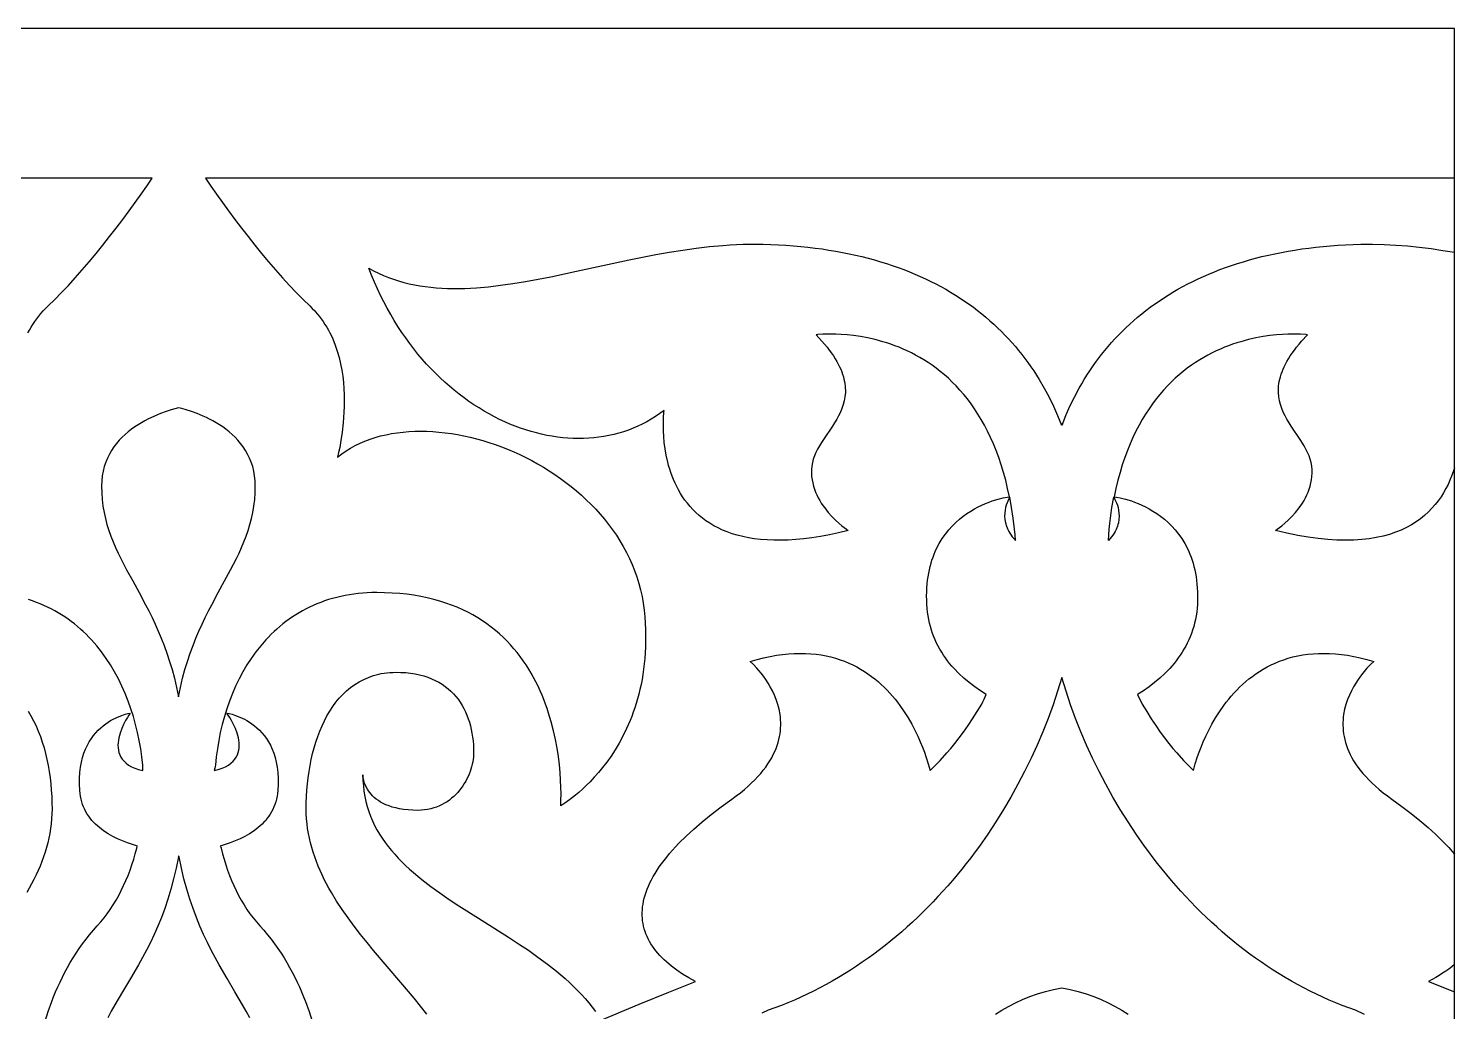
# Model space of a CAD drawing. Extents: x -54 to 62, y -44 to -4.
# Drawn here: x 32.79 to 61.98, y -24.33 to -4.2 of the extents above; entities that cross this region are included whole.
import ezdxf

# ---------------------------------------------------------------- set-up
doc = ezdxf.new("R2010")
doc.units = 0
doc.header["$MEASUREMENT"] = 0
doc.layers.get('0').update_dxf_attribs({"linetype": 'CONTINUOUS'})
doc.layers.add('LAYER_1', color=18, linetype='CONTINUOUS')

msp = doc.modelspace()

# ---------------------------------------------------------------- linework, layer by layer
msp.add_line((61.976, -44.19), (61.976, -4.203))
at = {"layer": 'LAYER_1'}
for points in [[(61.976, -4.203), (-54.476, -4.203)], [(32.782, -10.438), (32.814, -10.378), (32.848, -10.319), (32.884, -10.261), (32.922, -10.203), (32.962, -10.147), (33.004, -10.092), (33.048, -10.039), (33.095, -9.986), (33.144, -9.935), (33.195, -9.885), (33.331, -9.753), (33.47, -9.612), (33.61, -9.464), (33.751, -9.309), (33.893, -9.148), (34.035, -8.982), (34.176, -8.812), (34.316, -8.639), (34.455, -8.464), (34.59, -8.289), (34.723, -8.113), (34.853, -7.938), (34.978, -7.765), (35.098, -7.595), (35.213, -7.429), (35.322, -7.268), (0.269, -7.268)], [(44.526, -24.499), (45.289, -24.183), (45.897, -23.935), (46.442, -23.715), (46.307, -23.641), (46.179, -23.564), (46.06, -23.484), (45.95, -23.401), (45.848, -23.315), (45.8, -23.271), (45.755, -23.227), (45.711, -23.181), (45.671, -23.135), (45.632, -23.089), (45.596, -23.041), (45.562, -22.993), (45.531, -22.945), (45.502, -22.895), (45.476, -22.845), (45.452, -22.794), (45.431, -22.742), (45.412, -22.69), (45.396, -22.637), (45.382, -22.584), (45.371, -22.529), (45.363, -22.474), (45.358, -22.419), (45.355, -22.363), (45.355, -22.306), (45.357, -22.248), (45.363, -22.19), (45.371, -22.131), (45.382, -22.071), (45.396, -22.011), (45.413, -21.95), (45.433, -21.888), (45.456, -21.826), (45.482, -21.763), (45.511, -21.699), (45.543, -21.635), (45.578, -21.57), (45.616, -21.505), (45.658, -21.439), (45.702, -21.372), (45.75, -21.304), (45.801, -21.236), (45.855, -21.168), (45.912, -21.098), (45.973, -21.028), (46.037, -20.958), (46.105, -20.886), (46.25, -20.742), (46.408, -20.595), (46.581, -20.446), (46.768, -20.294), (46.969, -20.14), (47.185, -19.983), (47.277, -19.917), (47.363, -19.851), (47.445, -19.784), (47.521, -19.718), (47.592, -19.652), (47.659, -19.586), (47.721, -19.521), (47.779, -19.456), (47.832, -19.39), (47.881, -19.326), (47.926, -19.261), (47.967, -19.197), (48.004, -19.134), (48.037, -19.07), (48.067, -19.008), (48.093, -18.945), (48.116, -18.884), (48.135, -18.822), (48.151, -18.762), (48.164, -18.702), (48.175, -18.643), (48.182, -18.584), (48.187, -18.526), (48.189, -18.469), (48.189, -18.412), (48.186, -18.357), (48.181, -18.302), (48.175, -18.248), (48.155, -18.143), (48.129, -18.042), (48.097, -17.945), (48.06, -17.853), (48.019, -17.765), (47.975, -17.682), (47.929, -17.605), (47.881, -17.532), (47.834, -17.466), (47.788, -17.405), (47.743, -17.35), (47.702, -17.302), (47.631, -17.226), (47.564, -17.163), (47.703, -17.124), (47.838, -17.09), (47.97, -17.061), (48.099, -17.038), (48.225, -17.021), (48.347, -17.008), (48.466, -17), (48.582, -16.998), (48.695, -16.999), (48.805, -17.006), (48.912, -17.016), (49.016, -17.031), (49.117, -17.049), (49.215, -17.072), (49.31, -17.098), (49.403, -17.127), (49.492, -17.16), (49.579, -17.196), (49.663, -17.235), (49.745, -17.277), (49.824, -17.321), (49.9, -17.368), (49.973, -17.417), (50.045, -17.469), (50.113, -17.522), (50.179, -17.577), (50.243, -17.634), (50.305, -17.692), (50.364, -17.752), (50.42, -17.812), (50.475, -17.874), (50.527, -17.937), (50.577, -18), (50.625, -18.064), (50.715, -18.192), (50.796, -18.321), (50.869, -18.448), (50.935, -18.572), (50.994, -18.693), (51.045, -18.808), (51.09, -18.917), (51.129, -19.018), (51.161, -19.11), (51.209, -19.26), (51.244, -19.394), (51.34, -19.302), (51.45, -19.189), (51.589, -19.035), (51.668, -18.943), (51.752, -18.841), (51.839, -18.729), (51.93, -18.608), (52.022, -18.478), (52.115, -18.339), (52.208, -18.191), (52.301, -18.035), (52.327, -17.987), (52.351, -17.938), (52.395, -17.842), (52.275, -17.765), (52.159, -17.684), (52.046, -17.597), (51.938, -17.506), (51.834, -17.41), (51.737, -17.309), (51.69, -17.257), (51.645, -17.203), (51.602, -17.148), (51.56, -17.091), (51.52, -17.033), (51.482, -16.974), (51.446, -16.914), (51.412, -16.852), (51.379, -16.788), (51.349, -16.723), (51.321, -16.657), (51.296, -16.589), (51.272, -16.52), (51.251, -16.449), (51.233, -16.377), (51.217, -16.304), (51.203, -16.228), (51.192, -16.152), (51.184, -16.074), (51.178, -15.994), (51.175, -15.906), (51.174, -15.821), (51.176, -15.738), (51.18, -15.657), (51.186, -15.578), (51.194, -15.502), (51.204, -15.428), (51.217, -15.356), (51.231, -15.286), (51.247, -15.218), (51.265, -15.152), (51.284, -15.088), (51.305, -15.027), (51.328, -14.967), (51.352, -14.909), (51.378, -14.853), (51.433, -14.746), (51.493, -14.647), (51.558, -14.555), (51.626, -14.469), (51.697, -14.39), (51.77, -14.317), (51.846, -14.25), (51.923, -14.189), (52, -14.133), (52.078, -14.083), (52.156, -14.038), (52.232, -13.997), (52.307, -13.961), (52.38, -13.929), (52.451, -13.901), (52.518, -13.877), (52.64, -13.839), (52.742, -13.814), (52.82, -13.798), (52.869, -13.791), (52.832, -13.619), (52.792, -13.453), (52.748, -13.292), (52.701, -13.138), (52.651, -12.989), (52.598, -12.845), (52.542, -12.708), (52.483, -12.575), (52.422, -12.448), (52.359, -12.326), (52.293, -12.209), (52.225, -12.097), (52.155, -11.989), (52.083, -11.887), (52.009, -11.789), (51.934, -11.696), (51.857, -11.607), (51.779, -11.522), (51.699, -11.442), (51.619, -11.365), (51.537, -11.293), (51.454, -11.224), (51.371, -11.16), (51.287, -11.099), (51.203, -11.041), (51.118, -10.988), (51.033, -10.937), (50.948, -10.89), (50.863, -10.846), (50.778, -10.805), (50.693, -10.766), (50.609, -10.731), (50.525, -10.699), (50.442, -10.669), (50.36, -10.641), (50.279, -10.616), (50.12, -10.573), (49.966, -10.539), (49.819, -10.512), (49.679, -10.492), (49.547, -10.477), (49.425, -10.468), (49.313, -10.463), (49.213, -10.461), (49.125, -10.462), (49.051, -10.465), (48.948, -10.472), (48.912, -10.476), (49.031, -10.605), (49.085, -10.668), (49.136, -10.73), (49.182, -10.79), (49.225, -10.85), (49.265, -10.908), (49.301, -10.964), (49.334, -11.02), (49.364, -11.075), (49.391, -11.129), (49.415, -11.181), (49.436, -11.233), (49.454, -11.284), (49.47, -11.333), (49.483, -11.382), (49.493, -11.43), (49.501, -11.477), (49.507, -11.523), (49.51, -11.568), (49.511, -11.613), (49.511, -11.657), (49.503, -11.742), (49.489, -11.825), (49.468, -11.905), (49.441, -11.983), (49.41, -12.059), (49.374, -12.133), (49.334, -12.205), (49.292, -12.276), (49.248, -12.345), (49.066, -12.616), (49.023, -12.683), (48.981, -12.749), (48.943, -12.817), (48.909, -12.884), (48.88, -12.952), (48.855, -13.022), (48.837, -13.092), (48.825, -13.164), (48.819, -13.236), (48.818, -13.306), (48.821, -13.375), (48.83, -13.443), (48.842, -13.508), (48.858, -13.573), (48.878, -13.635), (48.901, -13.696), (48.927, -13.755), (48.955, -13.812), (48.986, -13.867), (49.018, -13.921), (49.052, -13.972), (49.088, -14.021), (49.161, -14.113), (49.235, -14.195), (49.308, -14.269), (49.377, -14.332), (49.439, -14.384), (49.532, -14.457), (49.568, -14.482), (49.373, -14.528), (49.185, -14.568), (49.003, -14.602), (48.828, -14.63), (48.659, -14.651), (48.497, -14.667), (48.341, -14.677), (48.191, -14.682), (48.047, -14.682), (47.908, -14.676), (47.775, -14.666), (47.648, -14.651), (47.527, -14.631), (47.41, -14.607), (47.299, -14.579), (47.193, -14.547), (47.093, -14.512), (46.996, -14.473), (46.905, -14.43), (46.818, -14.384), (46.736, -14.335), (46.659, -14.284), (46.585, -14.229), (46.516, -14.172), (46.45, -14.113), (46.389, -14.052), (46.332, -13.989), (46.278, -13.925), (46.227, -13.858), (46.181, -13.791), (46.137, -13.722), (46.097, -13.652), (46.06, -13.582), (46.026, -13.511), (45.994, -13.439), (45.966, -13.368), (45.94, -13.296), (45.916, -13.224), (45.895, -13.153), (45.877, -13.082), (45.845, -12.943), (45.822, -12.808), (45.805, -12.679), (45.794, -12.557), (45.788, -12.444), (45.786, -12.341), (45.786, -12.25), (45.789, -12.172), (45.797, -12.062), (45.801, -12.023), (45.715, -12.087), (45.628, -12.146), (45.539, -12.202), (45.448, -12.255), (45.356, -12.303), (45.262, -12.348), (45.167, -12.389), (45.07, -12.426), (44.973, -12.46), (44.874, -12.49), (44.774, -12.516), (44.672, -12.539), (44.57, -12.558), (44.467, -12.574), (44.363, -12.586), (44.259, -12.594), (44.153, -12.599), (44.047, -12.6), (43.941, -12.598), (43.834, -12.592), (43.727, -12.583), (43.619, -12.57), (43.511, -12.554), (43.403, -12.534), (43.295, -12.511), (43.187, -12.485), (43.078, -12.455), (42.97, -12.422), (42.862, -12.385), (42.755, -12.345), (42.647, -12.302), (42.54, -12.255), (42.434, -12.206), (42.328, -12.152), (42.222, -12.096), (42.118, -12.036), (42.014, -11.973), (41.911, -11.907), (41.809, -11.838), (41.708, -11.766), (41.607, -11.69), (41.508, -11.611), (41.411, -11.529), (41.314, -11.444), (41.219, -11.356), (41.125, -11.264), (41.033, -11.17), (40.942, -11.073), (40.853, -10.972), (40.765, -10.869), (40.68, -10.762), (40.596, -10.653), (40.514, -10.54), (40.434, -10.425), (40.356, -10.306), (40.28, -10.185), (40.207, -10.061), (40.136, -9.933), (40.067, -9.803), (40, -9.67), (39.936, -9.535), (39.875, -9.396), (39.816, -9.255), (39.76, -9.11), (39.858, -9.164), (39.957, -9.214), (40.058, -9.259), (40.16, -9.301), (40.264, -9.339), (40.368, -9.372), (40.475, -9.403), (40.582, -9.429), (40.691, -9.452), (40.801, -9.472), (40.912, -9.489), (41.025, -9.502), (41.138, -9.513), (41.253, -9.521), (41.369, -9.525), (41.486, -9.528), (41.604, -9.527), (41.723, -9.524), (41.843, -9.519), (41.964, -9.511), (42.209, -9.49), (42.457, -9.461), (42.709, -9.425), (42.964, -9.384), (43.222, -9.337), (43.482, -9.286), (44.01, -9.175), (44.546, -9.058), (45.088, -8.942), (45.36, -8.887), (45.634, -8.834), (45.908, -8.785), (46.183, -8.741), (46.458, -8.702), (46.732, -8.669), (47.007, -8.644), (47.144, -8.634), (47.281, -8.627), (47.418, -8.621), (47.554, -8.618), (47.691, -8.618), (47.827, -8.62), (47.985, -8.625), (48.141, -8.632), (48.295, -8.641), (48.447, -8.653), (48.597, -8.666), (48.745, -8.681), (48.89, -8.699), (49.033, -8.718), (49.175, -8.739), (49.314, -8.763), (49.451, -8.788), (49.586, -8.815), (49.719, -8.844), (49.849, -8.874), (49.978, -8.907), (50.105, -8.941), (50.229, -8.978), (50.352, -9.016), (50.472, -9.055), (50.591, -9.097), (50.707, -9.14), (50.822, -9.185), (50.934, -9.231), (51.045, -9.279), (51.153, -9.329), (51.26, -9.381), (51.364, -9.434), (51.467, -9.488), (51.567, -9.544), (51.666, -9.602), (51.763, -9.661), (51.858, -9.722), (51.951, -9.784), (52.042, -9.847), (52.131, -9.912), (52.218, -9.978), (52.304, -10.046), (52.387, -10.115), (52.469, -10.186), (52.549, -10.257), (52.627, -10.33), (52.703, -10.405), (52.777, -10.48), (52.85, -10.557), (52.921, -10.635), (52.99, -10.715), (53.057, -10.795), (53.122, -10.877), (53.186, -10.959), (53.248, -11.043), (53.308, -11.128), (53.366, -11.214), (53.423, -11.301), (53.477, -11.389), (53.582, -11.569), (53.68, -11.752), (53.771, -11.939), (53.855, -12.129), (53.933, -12.323), (53.94, -12.288), (53.947, -12.323), (54.024, -12.129), (54.108, -11.939), (54.199, -11.752), (54.296, -11.569), (54.348, -11.478), (54.401, -11.389), (54.455, -11.301), (54.512, -11.214), (54.57, -11.128), (54.63, -11.043), (54.692, -10.959), (54.756, -10.877), (54.821, -10.795), (54.889, -10.715), (54.958, -10.635), (55.028, -10.557), (55.101, -10.48), (55.176, -10.405), (55.252, -10.33), (55.33, -10.257), (55.41, -10.186), (55.492, -10.115), (55.576, -10.046), (55.662, -9.978), (55.749, -9.912), (55.838, -9.847), (55.93, -9.784), (56.023, -9.722), (56.118, -9.661), (56.215, -9.602), (56.314, -9.544), (56.415, -9.488), (56.518, -9.434), (56.623, -9.381), (56.73, -9.329), (56.838, -9.279), (56.949, -9.231), (57.062, -9.185), (57.177, -9.14), (57.293, -9.097), (57.412, -9.055), (57.533, -9.016), (57.656, -8.978), (57.781, -8.941), (57.907, -8.907), (58.036, -8.874), (58.167, -8.844), (58.3, -8.815), (58.435, -8.788), (58.573, -8.763), (58.712, -8.739), (58.853, -8.718), (58.997, -8.699), (59.142, -8.681), (59.29, -8.666), (59.44, -8.653), (59.592, -8.641), (59.746, -8.632), (59.902, -8.625), (60.061, -8.62), (60.298, -8.618), (60.537, -8.624), (60.776, -8.637), (61.016, -8.656), (61.256, -8.681), (61.496, -8.711), (61.736, -8.746), (61.976, -8.785), (61.976, -7.268), (36.415, -7.268), (36.525, -7.429), (36.641, -7.595), (36.762, -7.765), (36.887, -7.938), (37.017, -8.113), (37.15, -8.289), (37.287, -8.464), (37.425, -8.639), (37.566, -8.812), (37.708, -8.982), (37.85, -9.148), (37.992, -9.309), (38.134, -9.464), (38.275, -9.612), (38.414, -9.753), (38.551, -9.885), (38.602, -9.935), (38.651, -9.986), (38.698, -10.039), (38.742, -10.092), (38.784, -10.147), (38.824, -10.203), (38.862, -10.261), (38.897, -10.319), (38.931, -10.378), (38.963, -10.438), (38.992, -10.498), (39.02, -10.559), (39.07, -10.684), (39.113, -10.81), (39.15, -10.938), (39.18, -11.067), (39.205, -11.196), (39.224, -11.324), (39.238, -11.452), (39.248, -11.578), (39.254, -11.703), (39.256, -11.825), (39.255, -11.943), (39.25, -12.059), (39.244, -12.17), (39.235, -12.276), (39.213, -12.472), (39.188, -12.642), (39.163, -12.783), (39.141, -12.888), (39.119, -12.978), (39.204, -12.912), (39.293, -12.851), (39.385, -12.794), (39.48, -12.742), (39.579, -12.694), (39.68, -12.651), (39.784, -12.612), (39.891, -12.577), (40, -12.546), (40.112, -12.52), (40.225, -12.498), (40.341, -12.48), (40.459, -12.466), (40.578, -12.456), (40.699, -12.45), (40.821, -12.449), (40.945, -12.451), (41.069, -12.457), (41.195, -12.467), (41.321, -12.481), (41.449, -12.498), (41.576, -12.519), (41.704, -12.544), (41.833, -12.573), (41.961, -12.605), (42.089, -12.641), (42.217, -12.68), (42.345, -12.723), (42.472, -12.77), (42.598, -12.819), (42.724, -12.872), (42.848, -12.929), (42.971, -12.989), (43.094, -13.052), (43.214, -13.118), (43.333, -13.187), (43.451, -13.26), (43.566, -13.335), (43.679, -13.414), (43.791, -13.496), (43.899, -13.58), (44.006, -13.668), (44.109, -13.758), (44.21, -13.851), (44.308, -13.947), (44.403, -14.046), (44.495, -14.148), (44.583, -14.252), (44.667, -14.359), (44.748, -14.468), (44.825, -14.581), (44.898, -14.695), (44.967, -14.812), (45.032, -14.932), (45.092, -15.053), (45.147, -15.178), (45.198, -15.304), (45.244, -15.433), (45.285, -15.564), (45.32, -15.697), (45.351, -15.833), (45.375, -15.97), (45.394, -16.11), (45.407, -16.251), (45.416, -16.38), (45.422, -16.506), (45.424, -16.63), (45.424, -16.751), (45.421, -16.87), (45.415, -16.987), (45.407, -17.101), (45.396, -17.213), (45.383, -17.322), (45.368, -17.429), (45.35, -17.534), (45.33, -17.637), (45.308, -17.737), (45.284, -17.835), (45.258, -17.93), (45.231, -18.024), (45.202, -18.115), (45.171, -18.204), (45.139, -18.291), (45.106, -18.375), (45.035, -18.538), (44.959, -18.692), (44.881, -18.837), (44.799, -18.974), (44.715, -19.103), (44.63, -19.223), (44.544, -19.336), (44.458, -19.44), (44.373, -19.536), (44.29, -19.625), (44.209, -19.706), (44.131, -19.779), (44.057, -19.845), (43.987, -19.903), (43.865, -19.999), (43.771, -20.066), (43.688, -20.118), (43.691, -20.002), (43.692, -19.875), (43.69, -19.738), (43.684, -19.592), (43.673, -19.438), (43.658, -19.277), (43.638, -19.11), (43.612, -18.938), (43.579, -18.762), (43.54, -18.583), (43.493, -18.402), (43.439, -18.219), (43.408, -18.127), (43.376, -18.036), (43.341, -17.944), (43.304, -17.853), (43.265, -17.762), (43.223, -17.672), (43.179, -17.582), (43.132, -17.493), (43.083, -17.405), (43.031, -17.318), (42.976, -17.232), (42.919, -17.148), (42.859, -17.064), (42.795, -16.982), (42.729, -16.902), (42.66, -16.823), (42.588, -16.747), (42.512, -16.672), (42.433, -16.599), (42.351, -16.528), (42.266, -16.46), (42.177, -16.394), (42.085, -16.33), (41.989, -16.269), (41.89, -16.211), (41.786, -16.156), (41.68, -16.104), (41.569, -16.055), (41.454, -16.009), (41.336, -15.967), (41.213, -15.928), (41.087, -15.892), (40.956, -15.861), (40.821, -15.833), (40.682, -15.809), (40.539, -15.789), (40.391, -15.774), (40.239, -15.762), (40.082, -15.756), (39.921, -15.753), (39.824, -15.755), (39.728, -15.758), (39.634, -15.764), (39.542, -15.773), (39.451, -15.784), (39.361, -15.797), (39.273, -15.813), (39.187, -15.831), (39.102, -15.851), (39.018, -15.874), (38.936, -15.898), (38.855, -15.925), (38.776, -15.953), (38.698, -15.984), (38.622, -16.017), (38.547, -16.052), (38.474, -16.088), (38.402, -16.127), (38.332, -16.167), (38.262, -16.209), (38.195, -16.253), (38.129, -16.299), (38.064, -16.346), (38.001, -16.396), (37.939, -16.446), (37.879, -16.499), (37.82, -16.552), (37.762, -16.608), (37.706, -16.665), (37.651, -16.723), (37.546, -16.844), (37.447, -16.969), (37.353, -17.1), (37.265, -17.236), (37.182, -17.376), (37.105, -17.52), (37.034, -17.668), (36.968, -17.819), (36.907, -17.974), (36.852, -18.131), (36.803, -18.291), (36.759, -18.453), (36.72, -18.617), (36.687, -18.783), (36.659, -18.95), (36.637, -19.118), (36.62, -19.287), (36.616, -19.316), (36.608, -19.35), (36.591, -19.397), (36.678, -19.374), (36.756, -19.348), (36.824, -19.318), (36.884, -19.284), (36.936, -19.247), (36.98, -19.208), (37.017, -19.166), (37.047, -19.122), (37.07, -19.076), (37.087, -19.028), (37.099, -18.98), (37.106, -18.93), (37.108, -18.88), (37.106, -18.829), (37.1, -18.778), (37.091, -18.728), (37.079, -18.679), (37.064, -18.63), (37.029, -18.537), (36.99, -18.451), (36.95, -18.375), (36.913, -18.312), (36.882, -18.264), (36.853, -18.222), (36.903, -18.232), (36.959, -18.246), (37.032, -18.269), (37.118, -18.303), (37.165, -18.324), (37.213, -18.348), (37.263, -18.375), (37.314, -18.406), (37.366, -18.441), (37.418, -18.48), (37.469, -18.523), (37.52, -18.57), (37.569, -18.622), (37.617, -18.679), (37.662, -18.741), (37.705, -18.807), (37.745, -18.88), (37.781, -18.957), (37.814, -19.041), (37.842, -19.13), (37.866, -19.226), (37.884, -19.328), (37.896, -19.437), (37.903, -19.552), (37.902, -19.675), (37.895, -19.804), (37.889, -19.866), (37.881, -19.925), (37.869, -19.982), (37.854, -20.038), (37.837, -20.092), (37.817, -20.143), (37.795, -20.193), (37.77, -20.241), (37.743, -20.288), (37.713, -20.332), (37.682, -20.375), (37.648, -20.417), (37.613, -20.456), (37.576, -20.494), (37.537, -20.531), (37.496, -20.566), (37.454, -20.599), (37.411, -20.631), (37.32, -20.691), (37.225, -20.745), (37.127, -20.795), (37.026, -20.839), (36.923, -20.878), (36.819, -20.913), (36.715, -20.944), (36.727, -20.96), (36.734, -20.973), (36.736, -20.985), (36.765, -21.1), (36.797, -21.214), (36.831, -21.326), (36.868, -21.436), (36.908, -21.544), (36.95, -21.65), (36.995, -21.754), (37.043, -21.856), (37.094, -21.955), (37.148, -22.052), (37.205, -22.147), (37.264, -22.239), (37.327, -22.328), (37.392, -22.414), (37.46, -22.497), (37.531, -22.577), (37.61, -22.667), (37.686, -22.759), (37.76, -22.851), (37.83, -22.945), (37.897, -23.04), (37.962, -23.136), (38.024, -23.233), (38.083, -23.33), (38.139, -23.429), (38.193, -23.527), (38.244, -23.627), (38.292, -23.727), (38.339, -23.827), (38.382, -23.927), (38.424, -24.028), (38.463, -24.129), (38.535, -24.33), (38.598, -24.53)], [(33.135, -24.53), (33.198, -24.33), (33.27, -24.129), (33.309, -24.028), (33.35, -23.927), (33.394, -23.827), (33.44, -23.727), (33.488, -23.627), (33.539, -23.527), (33.593, -23.429), (33.649, -23.33), (33.708, -23.233), (33.77, -23.136), (33.834, -23.04), (33.902, -22.945), (33.972, -22.851), (34.045, -22.759), (34.122, -22.667), (34.201, -22.577), (34.272, -22.497), (34.34, -22.414), (34.406, -22.328), (34.469, -22.239), (34.529, -22.147), (34.586, -22.052), (34.641, -21.955), (34.693, -21.856), (34.742, -21.754), (34.788, -21.65), (34.832, -21.544), (34.873, -21.436), (34.911, -21.326), (34.947, -21.214), (34.98, -21.1), (35.01, -20.985), (35.011, -20.973), (35.016, -20.96), (35.024, -20.944), (34.921, -20.913), (34.818, -20.878), (34.716, -20.839), (34.615, -20.795), (34.517, -20.745), (34.422, -20.691), (34.331, -20.631), (34.245, -20.566), (34.205, -20.531), (34.165, -20.494), (34.128, -20.456), (34.092, -20.417), (34.059, -20.375), (34.027, -20.332), (33.997, -20.288), (33.97, -20.241), (33.945, -20.193), (33.922, -20.143), (33.902, -20.092), (33.885, -20.038), (33.87, -19.982), (33.858, -19.925), (33.849, -19.866), (33.844, -19.804), (33.838, -19.675), (33.839, -19.552), (33.846, -19.437), (33.859, -19.328), (33.878, -19.226), (33.901, -19.13), (33.93, -19.041), (33.962, -18.957), (33.999, -18.88), (34.039, -18.807), (34.081, -18.741), (34.126, -18.679), (34.173, -18.622), (34.222, -18.57), (34.272, -18.523), (34.323, -18.48), (34.374, -18.441), (34.425, -18.406), (34.475, -18.375), (34.524, -18.348), (34.572, -18.324), (34.618, -18.303), (34.702, -18.269), (34.774, -18.246), (34.83, -18.232), (34.878, -18.222), (34.85, -18.264), (34.819, -18.312), (34.782, -18.375), (34.742, -18.451), (34.704, -18.537), (34.669, -18.63), (34.655, -18.679), (34.642, -18.728), (34.633, -18.778), (34.627, -18.829), (34.625, -18.88), (34.627, -18.93), (34.633, -18.98), (34.645, -19.028), (34.662, -19.076), (34.685, -19.122), (34.714, -19.166), (34.75, -19.208), (34.793, -19.247), (34.844, -19.284), (34.903, -19.318), (34.971, -19.348), (35.047, -19.374), (35.133, -19.397), (35.133, -19.287), (35.115, -19.118), (35.09, -18.95), (35.061, -18.783), (35.026, -18.617), (34.986, -18.453), (34.941, -18.291), (34.89, -18.131), (34.835, -17.974), (34.773, -17.819), (34.706, -17.668), (34.634, -17.52), (34.556, -17.376), (34.473, -17.236), (34.384, -17.1), (34.29, -16.969), (34.19, -16.844), (34.084, -16.723), (34.029, -16.665), (33.973, -16.608), (33.915, -16.552), (33.856, -16.499), (33.795, -16.446), (33.733, -16.396), (33.67, -16.346), (33.605, -16.299), (33.538, -16.253), (33.471, -16.209), (33.401, -16.167), (33.33, -16.127), (33.258, -16.088), (33.185, -16.052), (33.109, -16.017), (33.033, -15.984), (32.955, -15.953), (32.875, -15.925), (32.794, -15.898)], [(40.947, -24.385), (40.818, -24.222), (40.686, -24.06), (40.413, -23.735), (40.135, -23.41), (39.858, -23.083), (39.722, -22.917), (39.589, -22.751), (39.459, -22.583), (39.334, -22.414), (39.214, -22.242), (39.1, -22.069), (38.993, -21.894), (38.942, -21.805), (38.894, -21.716), (38.847, -21.626), (38.803, -21.535), (38.761, -21.444), (38.722, -21.352), (38.685, -21.259), (38.651, -21.166), (38.619, -21.071), (38.591, -20.976), (38.565, -20.88), (38.543, -20.783), (38.523, -20.686), (38.507, -20.587), (38.495, -20.487), (38.486, -20.387), (38.48, -20.285), (38.478, -20.182), (38.48, -20.055), (38.484, -19.927), (38.492, -19.799), (38.503, -19.671), (38.517, -19.545), (38.535, -19.419), (38.556, -19.295), (38.58, -19.172), (38.608, -19.051), (38.64, -18.932), (38.674, -18.815), (38.713, -18.701), (38.755, -18.59), (38.801, -18.482), (38.85, -18.378), (38.903, -18.277), (38.96, -18.18), (39.021, -18.087), (39.086, -17.999), (39.155, -17.916), (39.228, -17.838), (39.305, -17.765), (39.386, -17.697), (39.471, -17.636), (39.56, -17.58), (39.654, -17.531), (39.752, -17.489), (39.802, -17.47), (39.854, -17.453), (39.907, -17.438), (39.961, -17.425), (40.015, -17.413), (40.072, -17.404), (40.129, -17.397), (40.187, -17.391), (40.247, -17.387), (40.307, -17.386), (40.414, -17.387), (40.516, -17.393), (40.614, -17.403), (40.708, -17.418), (40.798, -17.437), (40.884, -17.459), (40.967, -17.486), (41.045, -17.517), (41.12, -17.551), (41.19, -17.588), (41.258, -17.629), (41.321, -17.674), (41.381, -17.721), (41.437, -17.771), (41.49, -17.824), (41.539, -17.88), (41.585, -17.938), (41.628, -17.999), (41.667, -18.062), (41.703, -18.128), (41.736, -18.195), (41.766, -18.264), (41.793, -18.335), (41.816, -18.408), (41.837, -18.482), (41.855, -18.557), (41.87, -18.634), (41.882, -18.712), (41.891, -18.79), (41.898, -18.87), (41.902, -18.95), (41.903, -19.031), (41.902, -19.076), (41.898, -19.123), (41.893, -19.171), (41.885, -19.22), (41.875, -19.269), (41.862, -19.318), (41.848, -19.368), (41.831, -19.418), (41.811, -19.468), (41.79, -19.518), (41.766, -19.567), (41.741, -19.616), (41.713, -19.664), (41.682, -19.711), (41.65, -19.757), (41.615, -19.802), (41.578, -19.845), (41.539, -19.887), (41.497, -19.927), (41.454, -19.965), (41.408, -20.001), (41.36, -20.035), (41.31, -20.067), (41.257, -20.095), (41.203, -20.121), (41.146, -20.144), (41.087, -20.164), (41.025, -20.181), (40.962, -20.194), (40.896, -20.204), (40.829, -20.21), (40.759, -20.212), (40.657, -20.21), (40.561, -20.204), (40.472, -20.194), (40.388, -20.181), (40.311, -20.164), (40.238, -20.145), (40.172, -20.123), (40.11, -20.098), (40.053, -20.072), (40.001, -20.043), (39.954, -20.013), (39.911, -19.982), (39.871, -19.949), (39.836, -19.916), (39.805, -19.882), (39.777, -19.848), (39.752, -19.814), (39.731, -19.78), (39.696, -19.715), (39.671, -19.653), (39.654, -19.598), (39.644, -19.552), (39.639, -19.516), (39.637, -19.484), (39.639, -19.6), (39.647, -19.712), (39.66, -19.822), (39.677, -19.929), (39.7, -20.033), (39.727, -20.135), (39.758, -20.235), (39.794, -20.332), (39.834, -20.426), (39.878, -20.519), (39.926, -20.61), (39.978, -20.698), (40.033, -20.784), (40.092, -20.869), (40.155, -20.952), (40.22, -21.033), (40.289, -21.112), (40.361, -21.19), (40.435, -21.267), (40.512, -21.342), (40.592, -21.416), (40.674, -21.488), (40.759, -21.56), (40.845, -21.63), (41.025, -21.768), (41.211, -21.903), (41.403, -22.035), (41.6, -22.165), (42.005, -22.422), (42.415, -22.68), (42.62, -22.81), (42.824, -22.943), (43.024, -23.078), (43.221, -23.216), (43.413, -23.359), (43.598, -23.506), (43.689, -23.581), (43.777, -23.658), (43.863, -23.737), (43.947, -23.817), (44.029, -23.898), (44.109, -23.981), (44.185, -24.067), (44.259, -24.154), (44.331, -24.243), (44.399, -24.334)], [(60.138, -24.391), (59.951, -24.304), (59.815, -24.256), (59.68, -24.205), (59.546, -24.152), (59.413, -24.097), (59.281, -24.038), (59.151, -23.977), (59.021, -23.914), (58.892, -23.849), (58.765, -23.781), (58.639, -23.71), (58.514, -23.637), (58.39, -23.563), (58.267, -23.485), (58.146, -23.406), (58.025, -23.324), (57.906, -23.241), (57.789, -23.155), (57.672, -23.067), (57.557, -22.978), (57.443, -22.886), (57.331, -22.792), (57.219, -22.697), (57.11, -22.599), (57.001, -22.5), (56.894, -22.399), (56.788, -22.297), (56.684, -22.192), (56.581, -22.086), (56.479, -21.979), (56.379, -21.87), (56.28, -21.759), (56.183, -21.647), (56.088, -21.533), (55.994, -21.418), (55.901, -21.301), (55.81, -21.183), (55.72, -21.064), (55.632, -20.944), (55.461, -20.699), (55.296, -20.45), (55.138, -20.197), (54.986, -19.94), (54.841, -19.678), (54.703, -19.414), (54.572, -19.146), (54.449, -18.876), (54.332, -18.603), (54.223, -18.329), (54.121, -18.052), (54.027, -17.773), (53.94, -17.494), (53.854, -17.773), (53.761, -18.052), (53.659, -18.329), (53.551, -18.603), (53.434, -18.876), (53.311, -19.146), (53.18, -19.414), (53.043, -19.678), (52.898, -19.94), (52.747, -20.197), (52.589, -20.45), (52.424, -20.699), (52.253, -20.944), (52.165, -21.064), (52.076, -21.183), (51.984, -21.301), (51.892, -21.418), (51.798, -21.533), (51.702, -21.647), (51.605, -21.759), (51.506, -21.87), (51.406, -21.979), (51.305, -22.086), (51.202, -22.192), (51.097, -22.297), (50.991, -22.399), (50.884, -22.5), (50.776, -22.599), (50.666, -22.697), (50.554, -22.792), (50.441, -22.886), (50.327, -22.978), (50.212, -23.067), (50.096, -23.155), (49.978, -23.241), (49.858, -23.324), (49.738, -23.406), (49.616, -23.485), (49.493, -23.563), (49.369, -23.637), (49.244, -23.71), (49.118, -23.781), (48.99, -23.849), (48.861, -23.914), (48.731, -23.977), (48.6, -24.038), (48.468, -24.097), (48.335, -24.152), (48.201, -24.205), (48.065, -24.256), (47.929, -24.304), (47.803, -24.364)], [(32.787, -18.18), (32.845, -18.277), (32.899, -18.378), (32.949, -18.482), (32.995, -18.59), (33.038, -18.701), (33.077, -18.815), (33.112, -18.932), (33.144, -19.051), (33.172, -19.172), (33.196, -19.295), (33.218, -19.419), (33.236, -19.545), (33.25, -19.671), (33.261, -19.799), (33.269, -19.927), (33.274, -20.055), (33.276, -20.182), (33.274, -20.285), (33.268, -20.387), (33.259, -20.487), (33.246, -20.587), (33.23, -20.686), (33.21, -20.783), (33.188, -20.88), (33.162, -20.976), (33.133, -21.071), (33.102, -21.166), (33.067, -21.259), (33.03, -21.352), (32.991, -21.444), (32.949, -21.535), (32.904, -21.626), (32.858, -21.716), (32.809, -21.805), (32.758, -21.894)], [(37.322, -24.46), (37.25, -24.327), (37.175, -24.195), (37.02, -23.928), (36.859, -23.656), (36.696, -23.372), (36.615, -23.225), (36.535, -23.073), (36.456, -22.916), (36.378, -22.753), (36.303, -22.583), (36.231, -22.407), (36.162, -22.222), (36.096, -22.03), (36.034, -21.828), (35.976, -21.617), (35.924, -21.395), (35.877, -21.163), (35.862, -21.145), (35.862, -21.163), (35.816, -21.395), (35.765, -21.617), (35.708, -21.828), (35.647, -22.03), (35.582, -22.222), (35.513, -22.407), (35.441, -22.583), (35.366, -22.753), (35.288, -22.916), (35.209, -23.073), (35.129, -23.225), (35.047, -23.372), (34.883, -23.656), (34.721, -23.928), (34.564, -24.195), (34.489, -24.327), (34.416, -24.46)], [(52.582, -24.384), (52.714, -24.302), (52.851, -24.226), (52.992, -24.154), (53.138, -24.088), (53.289, -24.027), (53.444, -23.972), (53.605, -23.923), (53.77, -23.88), (53.94, -23.843), (54.11, -23.88), (54.276, -23.923), (54.437, -23.972), (54.593, -24.027), (54.744, -24.088), (54.89, -24.154), (55.031, -24.226), (55.168, -24.302), (55.3, -24.384)]]:
    msp.add_lwpolyline(points, dxfattribs=at)
for points in [[(61.976, -13.197), (61.949, -13.282), (61.918, -13.368), (61.883, -13.454), (61.844, -13.54), (61.801, -13.625), (61.754, -13.709), (61.702, -13.791), (61.645, -13.872), (61.583, -13.951), (61.516, -14.028), (61.444, -14.102), (61.366, -14.173), (61.282, -14.241), (61.192, -14.305), (61.096, -14.365), (60.993, -14.421), (60.884, -14.473), (60.768, -14.519), (60.645, -14.561), (60.515, -14.597), (60.377, -14.627), (60.232, -14.651), (60.079, -14.668), (59.917, -14.679), (59.748, -14.683), (59.57, -14.679), (59.383, -14.667), (59.187, -14.647), (58.982, -14.619), (58.768, -14.583), (58.545, -14.537), (58.312, -14.482), (58.348, -14.457), (58.442, -14.384), (58.505, -14.332), (58.574, -14.269), (58.647, -14.195), (58.722, -14.113), (58.795, -14.021), (58.831, -13.972), (58.865, -13.921), (58.897, -13.867), (58.928, -13.812), (58.956, -13.755), (58.982, -13.696), (59.005, -13.635), (59.024, -13.573), (59.04, -13.508), (59.052, -13.443), (59.06, -13.375), (59.064, -13.306), (59.062, -13.236), (59.055, -13.164), (59.043, -13.092), (59.025, -13.022), (59.001, -12.952), (58.971, -12.884), (58.937, -12.817), (58.899, -12.749), (58.815, -12.616), (58.634, -12.345), (58.59, -12.276), (58.548, -12.205), (58.509, -12.133), (58.473, -12.059), (58.442, -11.983), (58.415, -11.905), (58.394, -11.825), (58.38, -11.742), (58.373, -11.657), (58.372, -11.613), (58.373, -11.568), (58.376, -11.523), (58.382, -11.477), (58.39, -11.43), (58.4, -11.382), (58.413, -11.333), (58.429, -11.284), (58.447, -11.233), (58.468, -11.181), (58.491, -11.129), (58.518, -11.075), (58.548, -11.02), (58.581, -10.964), (58.617, -10.908), (58.656, -10.85), (58.699, -10.79), (58.745, -10.73), (58.795, -10.668), (58.849, -10.605), (58.968, -10.476), (58.931, -10.472), (58.828, -10.465), (58.754, -10.462), (58.667, -10.461), (58.567, -10.463), (58.455, -10.468), (58.333, -10.477), (58.201, -10.492), (58.061, -10.512), (57.914, -10.539), (57.76, -10.573), (57.601, -10.616), (57.519, -10.641), (57.437, -10.669), (57.354, -10.699), (57.271, -10.731), (57.187, -10.766), (57.102, -10.805), (57.017, -10.846), (56.932, -10.89), (56.847, -10.937), (56.762, -10.988), (56.677, -11.041), (56.593, -11.099), (56.509, -11.16), (56.425, -11.224), (56.343, -11.293), (56.261, -11.365), (56.181, -11.442), (56.101, -11.522), (56.023, -11.607), (55.946, -11.696), (55.87, -11.789), (55.797, -11.887), (55.725, -11.989), (55.655, -12.097), (55.587, -12.209), (55.521, -12.326), (55.458, -12.448), (55.396, -12.575), (55.338, -12.708), (55.282, -12.845), (55.229, -12.989), (55.179, -13.138), (55.132, -13.292), (55.088, -13.453), (55.048, -13.619), (55.011, -13.791), (55.06, -13.798), (55.138, -13.814), (55.241, -13.839), (55.364, -13.877), (55.431, -13.901), (55.502, -13.929), (55.575, -13.961), (55.65, -13.997), (55.727, -14.038), (55.805, -14.083), (55.884, -14.133), (55.962, -14.189), (56.039, -14.25), (56.115, -14.317), (56.19, -14.39), (56.261, -14.469), (56.33, -14.555), (56.395, -14.647), (56.455, -14.746), (56.511, -14.853), (56.537, -14.909), (56.562, -14.967), (56.585, -15.027), (56.606, -15.088), (56.626, -15.152), (56.644, -15.218), (56.661, -15.286), (56.675, -15.356), (56.688, -15.428), (56.698, -15.502), (56.707, -15.578), (56.713, -15.657), (56.718, -15.738), (56.72, -15.821), (56.719, -15.906), (56.716, -15.994), (56.71, -16.074), (56.701, -16.152), (56.69, -16.228), (56.675, -16.304), (56.659, -16.377), (56.639, -16.449), (56.618, -16.52), (56.594, -16.589), (56.567, -16.657), (56.539, -16.723), (56.508, -16.788), (56.476, -16.852), (56.441, -16.914), (56.404, -16.974), (56.366, -17.033), (56.325, -17.091), (56.283, -17.148), (56.24, -17.203), (56.194, -17.257), (56.148, -17.309), (56.05, -17.41), (55.947, -17.506), (55.839, -17.597), (55.727, -17.684), (55.611, -17.765), (55.492, -17.842), (55.511, -17.889), (55.534, -17.938), (55.587, -18.035), (55.678, -18.191), (55.77, -18.339), (55.862, -18.478), (55.954, -18.608), (56.043, -18.729), (56.13, -18.841), (56.213, -18.943), (56.292, -19.035), (56.431, -19.189), (56.54, -19.302), (56.636, -19.394), (56.671, -19.26), (56.72, -19.11), (56.752, -19.018), (56.791, -18.917), (56.836, -18.808), (56.888, -18.693), (56.947, -18.572), (57.013, -18.448), (57.087, -18.321), (57.168, -18.192), (57.258, -18.064), (57.306, -18), (57.356, -17.937), (57.409, -17.874), (57.463, -17.812), (57.52, -17.752), (57.58, -17.692), (57.641, -17.634), (57.705, -17.577), (57.771, -17.522), (57.84, -17.469), (57.912, -17.417), (57.985, -17.368), (58.062, -17.321), (58.141, -17.277), (58.222, -17.235), (58.307, -17.196), (58.394, -17.16), (58.483, -17.127), (58.576, -17.098), (58.671, -17.072), (58.77, -17.049), (58.871, -17.031), (58.975, -17.016), (59.082, -17.006), (59.192, -16.999), (59.305, -16.998), (59.421, -17), (59.54, -17.008), (59.662, -17.021), (59.788, -17.038), (59.917, -17.061), (60.049, -17.09), (60.184, -17.124), (60.323, -17.163), (60.256, -17.226), (60.185, -17.302), (60.098, -17.405), (60.052, -17.466), (60.004, -17.532), (59.957, -17.605), (59.91, -17.682), (59.866, -17.765), (59.825, -17.853), (59.787, -17.945), (59.755, -18.042), (59.728, -18.143), (59.708, -18.248), (59.701, -18.302), (59.696, -18.357), (59.694, -18.412), (59.693, -18.469), (59.695, -18.526), (59.7, -18.584), (59.707, -18.643), (59.717, -18.702), (59.73, -18.762), (59.746, -18.822), (59.766, -18.884), (59.788, -18.945), (59.814, -19.008), (59.843, -19.07), (59.877, -19.134), (59.913, -19.197), (59.954, -19.261), (59.999, -19.326), (60.048, -19.39), (60.101, -19.456), (60.159, -19.521), (60.221, -19.586), (60.288, -19.652), (60.359, -19.718), (60.435, -19.784), (60.517, -19.851), (60.603, -19.917), (60.695, -19.983), (60.899, -20.131), (61.091, -20.278), (61.27, -20.422), (61.436, -20.563), (61.589, -20.703), (61.73, -20.84), (61.859, -20.975), (61.976, -21.108)], [(35.862, -11.968), (35.713, -12.011), (35.611, -12.044), (35.496, -12.087), (35.371, -12.139), (35.239, -12.202), (35.172, -12.238), (35.104, -12.276), (35.036, -12.318), (34.969, -12.362), (34.902, -12.41), (34.837, -12.461), (34.773, -12.516), (34.711, -12.573), (34.652, -12.635), (34.596, -12.7), (34.543, -12.769), (34.494, -12.841), (34.449, -12.918), (34.409, -12.998), (34.374, -13.083), (34.344, -13.171), (34.32, -13.264), (34.303, -13.361), (34.292, -13.463), (34.288, -13.569), (34.292, -13.711), (34.302, -13.848), (34.318, -13.981), (34.34, -14.111), (34.367, -14.236), (34.4, -14.359), (34.437, -14.479), (34.479, -14.597), (34.525, -14.714), (34.574, -14.829), (34.627, -14.943), (34.682, -15.057), (34.801, -15.285), (34.928, -15.516), (35.059, -15.753), (35.191, -16.001), (35.257, -16.13), (35.323, -16.262), (35.387, -16.399), (35.45, -16.54), (35.512, -16.687), (35.571, -16.839), (35.628, -16.996), (35.682, -17.161), (35.732, -17.331), (35.78, -17.509), (35.823, -17.695), (35.862, -17.889), (35.903, -17.695), (35.948, -17.509), (35.997, -17.331), (36.049, -17.161), (36.104, -16.996), (36.162, -16.839), (36.222, -16.687), (36.283, -16.54), (36.347, -16.399), (36.411, -16.262), (36.477, -16.13), (36.543, -16.001), (36.675, -15.753), (36.805, -15.516), (36.93, -15.285), (37.048, -15.057), (37.103, -14.943), (37.155, -14.829), (37.203, -14.714), (37.248, -14.597), (37.29, -14.479), (37.326, -14.359), (37.358, -14.236), (37.385, -14.111), (37.407, -13.981), (37.423, -13.848), (37.433, -13.711), (37.436, -13.569), (37.432, -13.463), (37.422, -13.361), (37.405, -13.264), (37.382, -13.171), (37.353, -13.083), (37.318, -12.998), (37.279, -12.918), (37.235, -12.841), (37.187, -12.769), (37.136, -12.7), (37.081, -12.635), (37.023, -12.573), (36.962, -12.516), (36.899, -12.461), (36.835, -12.41), (36.769, -12.362), (36.703, -12.318), (36.635, -12.276), (36.568, -12.238), (36.501, -12.202), (36.435, -12.169), (36.369, -12.139), (36.243, -12.087), (36.127, -12.044), (36.022, -12.011), (35.933, -11.986)], [(52.876, -13.8), (52.851, -13.847), (52.82, -13.919), (52.804, -13.964), (52.791, -14.014), (52.78, -14.068), (52.773, -14.127), (52.771, -14.189), (52.776, -14.254), (52.787, -14.322), (52.807, -14.392), (52.821, -14.428), (52.837, -14.464), (52.855, -14.501), (52.877, -14.538), (52.901, -14.575), (52.928, -14.612), (52.959, -14.649), (52.993, -14.687), (52.983, -14.568), (52.972, -14.452), (52.945, -14.227), (52.913, -14.01)], [(55.004, -13.8), (55.029, -13.847), (55.061, -13.919), (55.077, -13.964), (55.091, -14.014), (55.103, -14.068), (55.11, -14.127), (55.113, -14.189), (55.109, -14.254), (55.098, -14.322), (55.089, -14.357), (55.078, -14.392), (55.065, -14.428), (55.05, -14.464), (55.031, -14.501), (55.01, -14.538), (54.986, -14.575), (54.959, -14.612), (54.928, -14.649), (54.894, -14.687), (54.901, -14.568), (54.911, -14.452), (54.922, -14.338), (54.935, -14.227), (54.967, -14.01)], [(61.976, -23.369), (61.919, -23.415), (61.859, -23.461), (61.796, -23.505), (61.731, -23.549), (61.663, -23.592), (61.593, -23.634), (61.445, -23.715), (61.976, -23.931)]]:
    msp.add_lwpolyline(points, close=True, dxfattribs=at)

doc.saveas('drawing.dxf')
